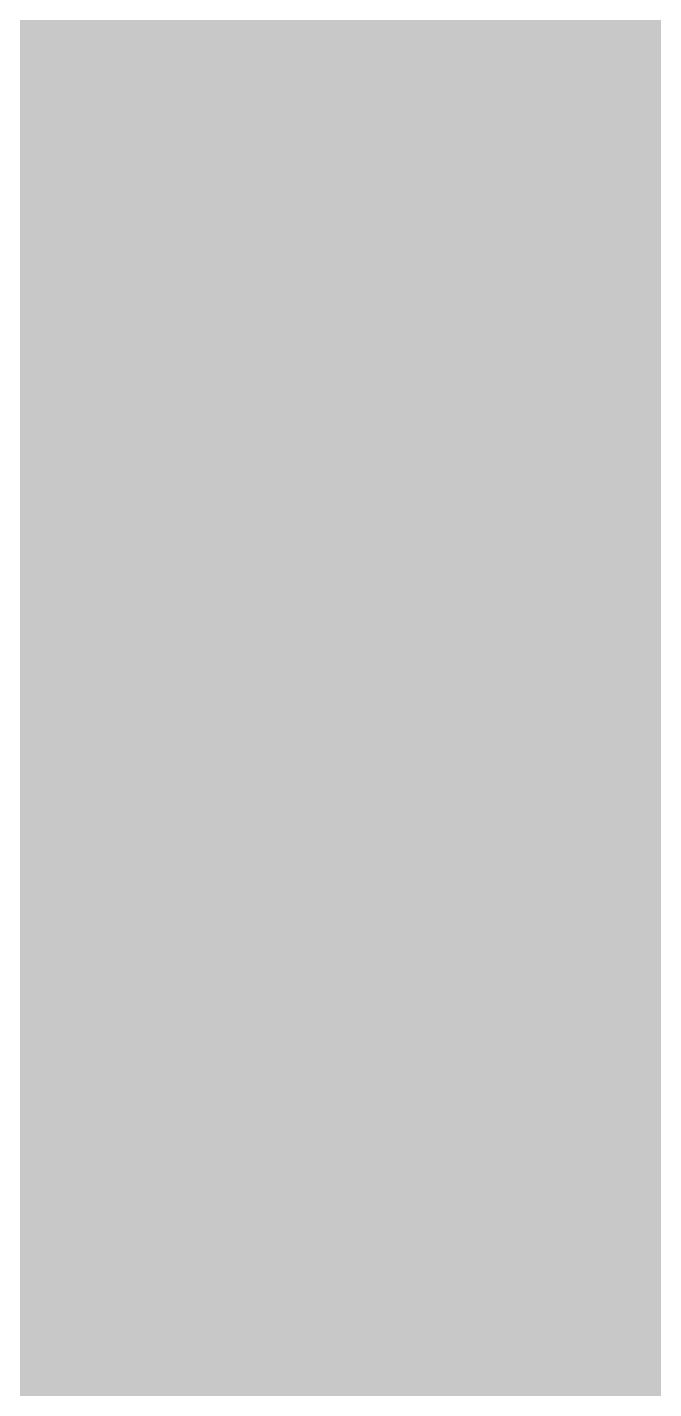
# Model space of a CAD drawing. Header units: inches. Extents: x 0 to 841, y 0 to 594.
# Drawn here: x 499.832 to 500.215, y 109.314 to 110.148 of the extents above; entities that cross this region are included whole.
import ezdxf

# ---------------------------------------------------------------- set-up
doc = ezdxf.new("R2010")
doc.units = ezdxf.units.IN
doc.layers.add('Sheet', color=255, linetype='Continuous')

msp = doc.modelspace()

# ---------------------------------------------------------------- linework, layer by layer
at = {"layer": 'Sheet'}
msp.add_lwpolyline([(499.74602, 109.99996, 0.508, 0.508, 1), (500.25402, 109.99996, 0.508, 0.508, 1)], format="xyseb", close=True, dxfattribs=at)
for points in [[(495.01501, 109.98253, 0.7493, 0.7493, 0), (500.00064, 109.98253, 0.7493, 0.7493, 0)], [(505.00873, 109.98253, 0.7493, 0.7493, 0), (500.00064, 109.98253, 0.7493, 0.7493, 0)], [(500.00064, 109.98253, 0.7493, 0.7493, 0), (500.00064, 107.48956, 0.7493, 0.7493, 0)], [(505.00873, 109.98253, 0.29972, 0.29972, 0), (500.00064, 109.98253, 0.29972, 0.29972, 0)], [(500.38242, 109.64564, 0.29972, 0.29972, 0), (500.35997, 109.64564, 0.29972, 0.29972, 0), (500.35997, 109.62319, 0.29972, 0.29972, 0), (500.33751, 109.60073, 0.29972, 0.29972, 0), (500.31505, 109.57827, 0.29972, 0.29972, 0), (500.29259, 109.57827, 0.29972, 0.29972, 0), (500.27013, 109.55581, 0.29972, 0.29972, 0), (500.24768, 109.55581, 0.29972, 0.29972, 0), (500.22522, 109.53335, 0.29972, 0.29972, 0), (500.20276, 109.53335, 0.29972, 0.29972, 0), (500.1803, 109.51089, 0.29972, 0.29972, 0), (500.15785, 109.51089, 0.29972, 0.29972, 0), (500.13539, 109.51089, 0.29972, 0.29972, 0), (500.11293, 109.48843, 0.29972, 0.29972, 0), (500.09047, 109.48843, 0.29972, 0.29972, 0), (500.04556, 109.48843, 0.29972, 0.29972, 0), (500.0231, 109.48843, 0.29972, 0.29972, 0), (500.00064, 109.48843, 0.29972, 0.29972, 0)], [(500.38242, 109.64564, 0.29972, 0.29972, 0), (500.35997, 109.64564, 0.29972, 0.29972, 0), (500.35997, 109.62319, 0.29972, 0.29972, 0), (500.33751, 109.60073, 0.29972, 0.29972, 0), (500.31505, 109.57827, 0.29972, 0.29972, 0), (500.29259, 109.57827, 0.29972, 0.29972, 0), (500.27013, 109.55581, 0.29972, 0.29972, 0), (500.24768, 109.55581, 0.29972, 0.29972, 0), (500.22522, 109.53335, 0.29972, 0.29972, 0), (500.20276, 109.53335, 0.29972, 0.29972, 0), (500.1803, 109.51089, 0.29972, 0.29972, 0), (500.15785, 109.51089, 0.29972, 0.29972, 0), (500.13539, 109.51089, 0.29972, 0.29972, 0), (500.11293, 109.48843, 0.29972, 0.29972, 0), (500.09047, 109.48843, 0.29972, 0.29972, 0), (500.04556, 109.48843, 0.29972, 0.29972, 0), (500.0231, 109.48843, 0.29972, 0.29972, 0), (500.00064, 109.48843, 0.29972, 0.29972, 0)], [(500.38242, 109.64564, 0.29972, 0.29972, 0), (500.35997, 109.64564, 0.29972, 0.29972, 0), (500.35997, 109.62319, 0.29972, 0.29972, 0), (500.33751, 109.60073, 0.29972, 0.29972, 0), (500.31505, 109.57827, 0.29972, 0.29972, 0), (500.29259, 109.57827, 0.29972, 0.29972, 0), (500.27013, 109.55581, 0.29972, 0.29972, 0), (500.24768, 109.55581, 0.29972, 0.29972, 0), (500.22522, 109.53335, 0.29972, 0.29972, 0), (500.20276, 109.53335, 0.29972, 0.29972, 0), (500.1803, 109.51089, 0.29972, 0.29972, 0), (500.15785, 109.51089, 0.29972, 0.29972, 0), (500.13539, 109.51089, 0.29972, 0.29972, 0), (500.11293, 109.48843, 0.29972, 0.29972, 0), (500.09047, 109.48843, 0.29972, 0.29972, 0), (500.04556, 109.48843, 0.29972, 0.29972, 0), (500.0231, 109.48843, 0.29972, 0.29972, 0), (500.00064, 109.48843, 0.29972, 0.29972, 0)], [(500.00064, 109.48843, 0.29972, 0.29972, 0), (499.97818, 109.48843, 0.29972, 0.29972, 0), (499.95572, 109.48843, 0.29972, 0.29972, 0), (499.93327, 109.48843, 0.29972, 0.29972, 0), (499.91081, 109.48843, 0.29972, 0.29972, 0), (499.88835, 109.51089, 0.29972, 0.29972, 0), (499.86589, 109.51089, 0.29972, 0.29972, 0), (499.82098, 109.51089, 0.29972, 0.29972, 0), (499.82098, 109.53335, 0.29972, 0.29972, 0), (499.79852, 109.53335, 0.29972, 0.29972, 0), (499.77606, 109.55581, 0.29972, 0.29972, 0), (499.7536, 109.55581, 0.29972, 0.29972, 0), (499.73115, 109.57827, 0.29972, 0.29972, 0), (499.70869, 109.57827, 0.29972, 0.29972, 0), (499.68623, 109.60073, 0.29972, 0.29972, 0), (499.66377, 109.62319, 0.29972, 0.29972, 0)], [(500.00064, 109.48843, 0.29972, 0.29972, 0), (499.97818, 109.48843, 0.29972, 0.29972, 0), (499.95572, 109.48843, 0.29972, 0.29972, 0), (499.93327, 109.48843, 0.29972, 0.29972, 0), (499.91081, 109.48843, 0.29972, 0.29972, 0), (499.88835, 109.51089, 0.29972, 0.29972, 0), (499.86589, 109.51089, 0.29972, 0.29972, 0), (499.82098, 109.51089, 0.29972, 0.29972, 0), (499.82098, 109.53335, 0.29972, 0.29972, 0), (499.79852, 109.53335, 0.29972, 0.29972, 0), (499.77606, 109.55581, 0.29972, 0.29972, 0), (499.7536, 109.55581, 0.29972, 0.29972, 0), (499.73115, 109.57827, 0.29972, 0.29972, 0), (499.70869, 109.57827, 0.29972, 0.29972, 0), (499.68623, 109.60073, 0.29972, 0.29972, 0), (499.66377, 109.62319, 0.29972, 0.29972, 0)], [(500.00064, 109.48843, 0.29972, 0.29972, 0), (499.97818, 109.48843, 0.29972, 0.29972, 0), (499.95572, 109.48843, 0.29972, 0.29972, 0), (499.93327, 109.48843, 0.29972, 0.29972, 0), (499.91081, 109.48843, 0.29972, 0.29972, 0), (499.88835, 109.51089, 0.29972, 0.29972, 0), (499.86589, 109.51089, 0.29972, 0.29972, 0), (499.82098, 109.51089, 0.29972, 0.29972, 0), (499.82098, 109.53335, 0.29972, 0.29972, 0), (499.79852, 109.53335, 0.29972, 0.29972, 0), (499.77606, 109.55581, 0.29972, 0.29972, 0), (499.7536, 109.55581, 0.29972, 0.29972, 0), (499.73115, 109.57827, 0.29972, 0.29972, 0), (499.70869, 109.57827, 0.29972, 0.29972, 0), (499.68623, 109.60073, 0.29972, 0.29972, 0), (499.66377, 109.62319, 0.29972, 0.29972, 0)], [(500.00064, 109.48843, 0.09906, 0.09906, 0), (499.97818, 109.48843, 0.09906, 0.09906, 0), (499.95572, 109.48843, 0.09906, 0.09906, 0), (499.93327, 109.48843, 0.09906, 0.09906, 0), (499.91081, 109.48843, 0.09906, 0.09906, 0), (499.88835, 109.51089, 0.09906, 0.09906, 0), (499.86589, 109.51089, 0.09906, 0.09906, 0), (499.82098, 109.51089, 0.09906, 0.09906, 0), (499.82098, 109.53335, 0.09906, 0.09906, 0), (499.79852, 109.53335, 0.09906, 0.09906, 0), (499.77606, 109.55581, 0.09906, 0.09906, 0)], [(500.00064, 109.48843, 0.09906, 0.09906, 0), (499.97818, 109.48843, 0.09906, 0.09906, 0), (499.95572, 109.48843, 0.09906, 0.09906, 0), (499.93327, 109.48843, 0.09906, 0.09906, 0), (499.91081, 109.48843, 0.09906, 0.09906, 0), (499.88835, 109.51089, 0.09906, 0.09906, 0), (499.86589, 109.51089, 0.09906, 0.09906, 0), (499.82098, 109.51089, 0.09906, 0.09906, 0), (499.82098, 109.53335, 0.09906, 0.09906, 0), (499.79852, 109.53335, 0.09906, 0.09906, 0), (499.77606, 109.55581, 0.09906, 0.09906, 0)], [(500.00064, 109.48843, 0.09906, 0.09906, 0), (499.97818, 109.48843, 0.09906, 0.09906, 0), (499.95572, 109.48843, 0.09906, 0.09906, 0), (499.93327, 109.48843, 0.09906, 0.09906, 0), (499.91081, 109.48843, 0.09906, 0.09906, 0), (499.88835, 109.51089, 0.09906, 0.09906, 0), (499.86589, 109.51089, 0.09906, 0.09906, 0), (499.82098, 109.51089, 0.09906, 0.09906, 0), (499.82098, 109.53335, 0.09906, 0.09906, 0), (499.79852, 109.53335, 0.09906, 0.09906, 0), (499.77606, 109.55581, 0.09906, 0.09906, 0)], [(500.27013, 109.55581, 0.09906, 0.09906, 0), (500.24768, 109.55581, 0.09906, 0.09906, 0), (500.22522, 109.53335, 0.09906, 0.09906, 0), (500.20276, 109.53335, 0.09906, 0.09906, 0), (500.1803, 109.51089, 0.09906, 0.09906, 0), (500.15785, 109.51089, 0.09906, 0.09906, 0), (500.13539, 109.51089, 0.09906, 0.09906, 0), (500.11293, 109.48843, 0.09906, 0.09906, 0), (500.09047, 109.48843, 0.09906, 0.09906, 0), (500.04556, 109.48843, 0.09906, 0.09906, 0), (500.0231, 109.48843, 0.09906, 0.09906, 0), (500.00064, 109.48843, 0.09906, 0.09906, 0)], [(500.27013, 109.55581, 0.09906, 0.09906, 0), (500.24768, 109.55581, 0.09906, 0.09906, 0), (500.22522, 109.53335, 0.09906, 0.09906, 0), (500.20276, 109.53335, 0.09906, 0.09906, 0), (500.1803, 109.51089, 0.09906, 0.09906, 0), (500.15785, 109.51089, 0.09906, 0.09906, 0), (500.13539, 109.51089, 0.09906, 0.09906, 0), (500.11293, 109.48843, 0.09906, 0.09906, 0), (500.09047, 109.48843, 0.09906, 0.09906, 0), (500.04556, 109.48843, 0.09906, 0.09906, 0), (500.0231, 109.48843, 0.09906, 0.09906, 0), (500.00064, 109.48843, 0.09906, 0.09906, 0)], [(500.27013, 109.55581, 0.09906, 0.09906, 0), (500.24768, 109.55581, 0.09906, 0.09906, 0), (500.22522, 109.53335, 0.09906, 0.09906, 0), (500.20276, 109.53335, 0.09906, 0.09906, 0), (500.1803, 109.51089, 0.09906, 0.09906, 0), (500.15785, 109.51089, 0.09906, 0.09906, 0), (500.13539, 109.51089, 0.09906, 0.09906, 0), (500.11293, 109.48843, 0.09906, 0.09906, 0), (500.09047, 109.48843, 0.09906, 0.09906, 0), (500.04556, 109.48843, 0.09906, 0.09906, 0), (500.0231, 109.48843, 0.09906, 0.09906, 0), (500.00064, 109.48843, 0.09906, 0.09906, 0)], [(500.40488, 109.33122, 0.29972, 0.29972, 0), (500.35997, 109.30876, 0.29972, 0.29972, 0), (500.33751, 109.2863, 0.29972, 0.29972, 0), (500.29259, 109.2863, 0.29972, 0.29972, 0), (500.27013, 109.26384, 0.29972, 0.29972, 0), (500.22522, 109.26384, 0.29972, 0.29972, 0), (500.20276, 109.24138, 0.29972, 0.29972, 0), (500.15785, 109.24138, 0.29972, 0.29972, 0), (500.11293, 109.21892, 0.29972, 0.29972, 0), (500.09047, 109.21892, 0.29972, 0.29972, 0), (500.04556, 109.21892, 0.29972, 0.29972, 0), (500.00064, 109.21892, 0.29972, 0.29972, 0)], [(500.40488, 109.33122, 0.29972, 0.29972, 0), (500.35997, 109.30876, 0.29972, 0.29972, 0), (500.33751, 109.2863, 0.29972, 0.29972, 0), (500.29259, 109.2863, 0.29972, 0.29972, 0), (500.27013, 109.26384, 0.29972, 0.29972, 0), (500.22522, 109.26384, 0.29972, 0.29972, 0), (500.20276, 109.24138, 0.29972, 0.29972, 0), (500.15785, 109.24138, 0.29972, 0.29972, 0), (500.11293, 109.21892, 0.29972, 0.29972, 0), (500.09047, 109.21892, 0.29972, 0.29972, 0), (500.04556, 109.21892, 0.29972, 0.29972, 0), (500.00064, 109.21892, 0.29972, 0.29972, 0)], [(500.40488, 109.33122, 0.29972, 0.29972, 0), (500.35997, 109.30876, 0.29972, 0.29972, 0), (500.33751, 109.2863, 0.29972, 0.29972, 0), (500.29259, 109.2863, 0.29972, 0.29972, 0), (500.27013, 109.26384, 0.29972, 0.29972, 0), (500.22522, 109.26384, 0.29972, 0.29972, 0), (500.20276, 109.24138, 0.29972, 0.29972, 0), (500.15785, 109.24138, 0.29972, 0.29972, 0), (500.11293, 109.21892, 0.29972, 0.29972, 0), (500.09047, 109.21892, 0.29972, 0.29972, 0), (500.04556, 109.21892, 0.29972, 0.29972, 0), (500.00064, 109.21892, 0.29972, 0.29972, 0)], [(500.40488, 109.33122, 0.29972, 0.29972, 0), (500.35997, 109.30876, 0.29972, 0.29972, 0), (500.33751, 109.2863, 0.29972, 0.29972, 0), (500.29259, 109.2863, 0.29972, 0.29972, 0), (500.27013, 109.26384, 0.29972, 0.29972, 0), (500.22522, 109.26384, 0.29972, 0.29972, 0), (500.20276, 109.24138, 0.29972, 0.29972, 0), (500.15785, 109.24138, 0.29972, 0.29972, 0), (500.11293, 109.21892, 0.29972, 0.29972, 0), (500.09047, 109.21892, 0.29972, 0.29972, 0), (500.04556, 109.21892, 0.29972, 0.29972, 0), (500.00064, 109.21892, 0.29972, 0.29972, 0)], [(500.00064, 109.21892, 0.29972, 0.29972, 0), (499.95572, 109.21892, 0.29972, 0.29972, 0), (499.91081, 109.21892, 0.29972, 0.29972, 0), (499.88835, 109.21892, 0.29972, 0.29972, 0), (499.84344, 109.24138, 0.29972, 0.29972, 0), (499.79852, 109.24138, 0.29972, 0.29972, 0), (499.77606, 109.26384, 0.29972, 0.29972, 0), (499.73115, 109.26384, 0.29972, 0.29972, 0), (499.70869, 109.2863, 0.29972, 0.29972, 0), (499.66377, 109.2863, 0.29972, 0.29972, 0)], [(500.00064, 109.21892, 0.29972, 0.29972, 0), (499.95572, 109.21892, 0.29972, 0.29972, 0), (499.91081, 109.21892, 0.29972, 0.29972, 0), (499.88835, 109.21892, 0.29972, 0.29972, 0), (499.84344, 109.24138, 0.29972, 0.29972, 0), (499.79852, 109.24138, 0.29972, 0.29972, 0), (499.77606, 109.26384, 0.29972, 0.29972, 0), (499.73115, 109.26384, 0.29972, 0.29972, 0), (499.70869, 109.2863, 0.29972, 0.29972, 0), (499.66377, 109.2863, 0.29972, 0.29972, 0)], [(500.00064, 109.21892, 0.29972, 0.29972, 0), (499.95572, 109.21892, 0.29972, 0.29972, 0), (499.91081, 109.21892, 0.29972, 0.29972, 0), (499.88835, 109.21892, 0.29972, 0.29972, 0), (499.84344, 109.24138, 0.29972, 0.29972, 0), (499.79852, 109.24138, 0.29972, 0.29972, 0), (499.77606, 109.26384, 0.29972, 0.29972, 0), (499.73115, 109.26384, 0.29972, 0.29972, 0), (499.70869, 109.2863, 0.29972, 0.29972, 0), (499.66377, 109.2863, 0.29972, 0.29972, 0)], [(500.00064, 109.21892, 0.29972, 0.29972, 0), (499.95572, 109.21892, 0.29972, 0.29972, 0), (499.91081, 109.21892, 0.29972, 0.29972, 0), (499.88835, 109.21892, 0.29972, 0.29972, 0), (499.84344, 109.24138, 0.29972, 0.29972, 0), (499.79852, 109.24138, 0.29972, 0.29972, 0), (499.77606, 109.26384, 0.29972, 0.29972, 0), (499.73115, 109.26384, 0.29972, 0.29972, 0), (499.70869, 109.2863, 0.29972, 0.29972, 0), (499.66377, 109.2863, 0.29972, 0.29972, 0)]]:
    msp.add_lwpolyline(points, format="xyseb", dxfattribs=at)

doc.saveas('drawing.dxf')
